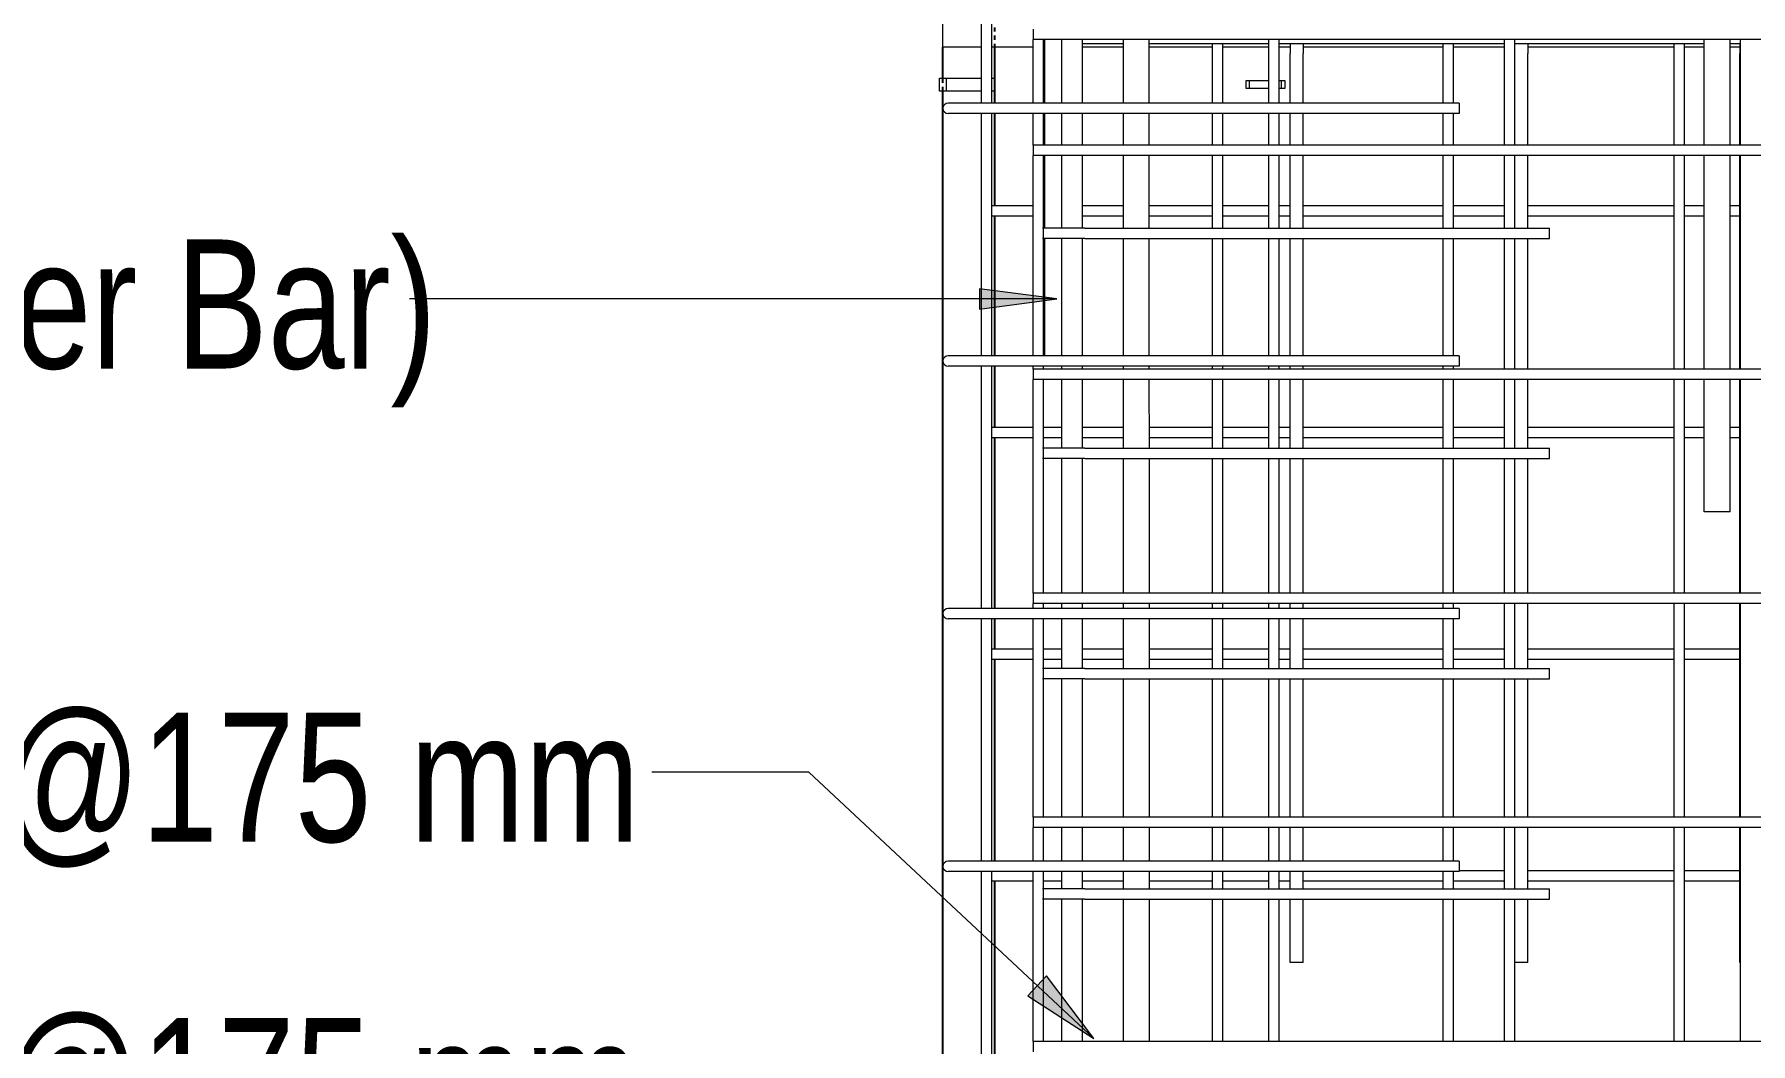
# Model space of a CAD drawing. Header units: millimetres. Extents: x -12508 to 11584, y -2169 to 13538.
# Drawn here: x -10590 to -9260, y 2288 to 3070 of the extents above; entities that cross this region are included whole.
import ezdxf

# ---------------------------------------------------------------- set-up
doc = ezdxf.new("R2010")
doc.units = ezdxf.units.MM
doc.linetypes.add('Dash', pattern=[6.36, 3.18, -3.18])
for name, color, linetype, lineweight in [('A-GENM', 13, 'Continuous', 18), ('A-WALL', 113, 'Continuous', 25), ('A-WALL-HDLN', 110, 'Dash', 25), ('S-BEAM', 12, 'Continuous', 18), ('S-RBAR', 171, 'Continuous', 18), ('S-RBAR-IDEN', 171, 'Continuous', 9)]:
    doc.layers.add(name, color=color, linetype=linetype, lineweight=lineweight)
doc.styles.add('Nirmala UI Semilight', font='NirmalaS.ttf', dxfattribs={"width": 0.8, "height": 100})

# ---------------------------------------------------------------- blocks, each defined once
blk = doc.blocks.new('RR spread anchor face based - RR-SA-1_4-160-V1-Elevation Front 1')
at = {"layer": 'A-GENM'}
for p, q in [((-9650.6, 3033.9), (-9648.1, 3033.9)), ((-9650.6, 3027.9), (-9650.6, 3033.9)), ((-9648.1, 3033.9), (-9633, 3033.9)), ((-9648.1, 3027.9), (-9648.1, 3033.9)), ((-9625, 3033.9), (-9623.1, 3033.9)), ((-9623.1, 3033.9), (-9620.6, 3033.9)), ((-9623.1, 3027.9), (-9623.1, 3033.9)), ((-9620.6, 3033.9), (-9620.6, 3027.9)), ((-9648.1, 3027.9), (-9650.6, 3027.9)), ((-9633, 3027.9), (-9648.1, 3027.9)), ((-9623.1, 3027.9), (-9625, 3027.9)), ((-9620.6, 3027.9), (-9623.1, 3027.9))]:
    blk.add_line(p, q, dxfattribs=at)
blk = doc.blocks.new('RR spread anchor face based - RR-SA-2_5-250-V3-Elevation Front 1')
at = {"layer": 'A-GENM'}
for p, q in [((-9888.1, 3035.8), (-9883.1, 3035.8)), ((-9888.1, 3025.8), (-9888.1, 3035.8)), ((-9883.1, 3035.8), (-9855.6, 3035.8)), ((-9883.1, 3035.8), (-9883.1, 3025.8)), ((-9847.6, 3035.8), (-9845.6, 3035.8)), ((-9883.1, 3025.8), (-9888.1, 3025.8)), ((-9855.6, 3025.8), (-9883.1, 3025.8)), ((-9845.6, 3025.8), (-9847.6, 3025.8))]:
    blk.add_line(p, q, dxfattribs=at)

msp = doc.modelspace()

# ---------------------------------------------------------------- hatches: boundary and pattern name
at = {"layer": 'S-RBAR-IDEN'}
for points in [[(-9797.2936, 2864.72602), (-9857.2936, 2872.62517), (-9857.2936, 2856.82687)], [(-9768.68999, 2291.48426), (-9805.29005, 2340.19118), (-9819.74154, 2324.73584)]]:
    msp.add_hatch(color=256, dxfattribs=at).paths.add_polyline_path(points)

# ---------------------------------------------------------------- linework, layer by layer
at = {"layer": 'A-WALL'}
for p, q in [((-9885.61328, 3035.84722), (-9885.61353, 3059.82992)), ((-9845.61191, 3059.83033), (-9845.61145, 3016.42911)), ((-9885.59896, 1665.84722), (-9885.61317, 3025.84722)), ((-9845.61137, 3008.42865), (-9845.61062, 2936.79393)), ((-9845.61054, 2928.79393), (-9845.60941, 2820.62911)), ((-9845.60932, 2812.62865), (-9845.60883, 2765.03531)), ((-9845.60874, 2757.03531), (-9845.60736, 2624.82911)), ((-9845.60728, 2616.82865), (-9845.60703, 2593.27669)), ((-9845.60695, 2585.27669), (-9845.60532, 2429.02911)), ((-9845.60515, 2413.51807), (-9845.60344, 2249.75945))]:
    msp.add_line(p, q, dxfattribs=at)
at = {"layer": 'A-WALL-HDLN'}
for p, q in [((-9845.61233, 3100.55255), (-9845.61191, 3059.87994)), ((-9885.61317, 3025.89683), (-9885.61328, 3035.79761))]:
    msp.add_line(p, q, dxfattribs=at)
at = {"layer": 'S-BEAM'}
for p, q in [((-9885.60959, 3059.82992), (-9885.6122, 3309.82992)), ((-9885.61191, 3059.82887), (-9885.60959, 3059.82992)), ((-9855.62975, 3059.83023), (-9885.60959, 3059.82992)), ((-9815.62841, 3059.83065), (-9847.62975, 3059.83031)), ((-9806.87577, 3059.83074), (-9807.62841, 3059.83073)), ((-9745.61306, 3059.83138), (-9777.37429, 3059.83105)), ((-9676.75947, 3059.8321), (-9725.61306, 3059.83159)), ((-9632.96174, 3059.83256), (-9668.75947, 3059.83218)), ((-9616.44224, 3059.83273), (-9624.96174, 3059.83264)), ((-9497.88919, 3059.83397), (-9606.44201, 3059.83283)), ((-9450.29508, 3059.83447), (-9489.88919, 3059.83405)), ((-9319.01891, 3059.83584), (-9432.2763, 3059.83465)), ((-9295.59067, 3059.83608), (-9311.01891, 3059.83592)), ((-9268.11083, 3059.83637), (-9275.59067, 3059.83629))]:
    msp.add_line(p, q, dxfattribs=at)
at = {"layer": 'S-RBAR'}
for p, q in [((-9855.6293, 3016.429), (-9855.63018, 3100.90441)), ((-9847.6293, 3016.42908), (-9847.63018, 3100.90449)), ((-9815.62846, 3073.76977), (-9815.62838, 3065.76977)), ((-9815.62796, 3016.42942), (-9815.62847, 3065.76977)), ((-8715.62838, 3065.78127), (-9815.62838, 3065.76977)), ((-9807.62796, 3016.4295), (-9807.62847, 3065.76986)), ((-9807.62844, 3062.63093), (-9806.87497, 3062.63094)), ((-9806.875, 3065.76986), (-9806.87449, 3016.42951)), ((-9793.37384, 3016.42965), (-9793.37436, 3065.77001)), ((-9777.37384, 3016.42982), (-9777.37436, 3065.77017)), ((-9777.37432, 3062.63125), (-9745.61309, 3062.63158)), ((-9745.61261, 3016.43015), (-9745.61313, 3065.77051)), ((-9725.61261, 3016.43036), (-9725.61313, 3065.77071)), ((-9725.61309, 3062.63179), (-9632.96177, 3062.63276)), ((-9676.75902, 3016.43087), (-9676.7595, 3062.6323)), ((-9668.75902, 3016.43095), (-9668.7595, 3062.63239)), ((-9632.96129, 3016.43133), (-9632.9618, 3065.77168)), ((-9624.96129, 3016.43141), (-9624.9618, 3065.77177)), ((-9624.96177, 3062.63284), (-9450.29511, 3062.63467)), ((-9497.88874, 3016.43274), (-9497.88922, 3062.63417)), ((-9489.88874, 3016.43282), (-9489.88922, 3062.63425)), ((-9450.29428, 2983.94129), (-9450.29514, 3065.77359)), ((-9442.29428, 2983.94137), (-9442.29514, 3065.77367)), ((-9442.29511, 3062.63475), (-9295.5907, 3062.63628)), ((-9319.01812, 2983.94266), (-9319.01894, 3062.63604)), ((-9311.01812, 2983.94274), (-9311.01894, 3062.63612)), ((-9295.58988, 2983.9429), (-9295.59074, 3065.77521)), ((-9275.58988, 2983.94311), (-9275.59074, 3065.77542)), ((-9275.5907, 3062.63649), (-9267.62844, 3062.63658)), ((-9267.62762, 2983.94319), (-9267.62847, 3065.7755)), ((-9616.44157, 3016.4315), (-9616.44197, 3054.83096)), ((-9606.44157, 3016.4316), (-9606.44197, 3054.83106)), ((-9432.27552, 2983.94147), (-9432.27627, 3054.83288)), ((-9268.10982, 2983.94319), (-9268.11056, 3054.8346)), ((-9485.61185, 3016.43287), (-9861.61185, 3016.42894)), ((-9485.61176, 3008.43287), (-9861.61176, 3008.42894)), ((-9855.62725, 2820.629), (-9855.62921, 3008.42855)), ((-9847.62725, 2820.62908), (-9847.62921, 3008.42863)), ((-9815.62762, 2983.93747), (-9815.62787, 3008.42942)), ((-9807.62762, 2983.93755), (-9807.62787, 3008.4295)), ((-9806.8744, 3008.42951), (-9806.87415, 2983.93756)), ((-9793.3735, 2983.9377), (-9793.37376, 3008.42965)), ((-9777.3735, 2983.93787), (-9777.37376, 3008.42982)), ((-9745.61227, 2983.9382), (-9745.61253, 3008.43015)), ((-9725.61227, 2983.93841), (-9725.61253, 3008.43036)), ((-9676.75868, 2983.93892), (-9676.75893, 3008.43042)), ((-9668.75868, 2983.939), (-9668.75893, 3008.4305)), ((-9632.96095, 2983.93938), (-9632.96121, 3008.43133)), ((-9624.96095, 2983.93946), (-9624.96121, 3008.43141)), ((-9616.44123, 2983.93955), (-9616.44149, 3008.43105)), ((-9606.44123, 2983.93965), (-9606.44149, 3008.43115)), ((-9497.8884, 2983.94079), (-9497.88865, 3008.43229)), ((-9489.8884, 2983.94087), (-9489.88865, 3008.43237)), ((-9485.61185, 3016.43287), (-9485.61176, 3008.43287)), ((-8641.62556, 2983.94973), (-9815.62752, 2983.93747)), ((-9815.62752, 2983.93747), (-9815.62744, 2975.93747)), ((-9815.62591, 2820.62942), (-9815.62753, 2975.93747)), ((-8603.63194, 2975.95013), (-9815.62744, 2975.93747)), ((-9807.62591, 2820.6295), (-9807.62753, 2975.93755)), ((-9806.87406, 2975.93756), (-9806.87348, 2919.66787)), ((-9793.37283, 2919.66808), (-9793.37342, 2975.9377)), ((-9777.37283, 2919.66827), (-9777.37342, 2975.93787)), ((-9745.6116, 2919.66861), (-9745.61219, 2975.9382)), ((-9725.6116, 2919.66881), (-9725.61219, 2975.93841)), ((-9676.75801, 2919.66932), (-9676.75859, 2975.93892)), ((-9668.75801, 2919.66941), (-9668.75859, 2975.939)), ((-9632.96028, 2919.66978), (-9632.96087, 2975.93938)), ((-9624.96028, 2919.66987), (-9624.96087, 2975.93946)), ((-9616.44056, 2919.66995), (-9616.44115, 2975.93955)), ((-9606.44056, 2919.67006), (-9606.44115, 2975.93965)), ((-9497.88773, 2919.67119), (-9497.88831, 2975.94079)), ((-9489.88773, 2919.67128), (-9489.88831, 2975.94087)), ((-9450.29361, 2919.67169), (-9450.2942, 2975.94129)), ((-9442.29361, 2919.67177), (-9442.2942, 2975.94137)), ((-9432.27485, 2919.67188), (-9432.27544, 2975.94147)), ((-9319.0163, 2810.29833), (-9319.01803, 2975.94266)), ((-9311.0163, 2810.29842), (-9311.01803, 2975.94274)), ((-9295.58807, 2810.29858), (-9295.5898, 2975.9429)), ((-9275.58807, 2810.29879), (-9275.5898, 2975.94311)), ((-9268.10801, 2810.29887), (-9268.10974, 2975.94319)), ((-9267.6258, 2810.29887), (-9267.62753, 2975.94319)), ((-9815.62712, 2936.79424), (-9847.62847, 2936.79391)), ((-9815.62704, 2928.79424), (-9847.62838, 2928.79391)), ((-9806.87449, 2936.79433), (-9807.62712, 2936.79433)), ((-9806.8744, 2928.79433), (-9807.62704, 2928.79433)), ((-9745.61178, 2936.79497), (-9777.37301, 2936.79464)), ((-9745.6117, 2928.79497), (-9777.37292, 2928.79464)), ((-9676.75819, 2936.79569), (-9725.61178, 2936.79518)), ((-9676.7581, 2928.79569), (-9725.6117, 2928.79518)), ((-9632.96046, 2936.79615), (-9668.75819, 2936.79578)), ((-9632.96037, 2928.79615), (-9668.7581, 2928.79578)), ((-9616.44096, 2936.79632), (-9624.96046, 2936.79623)), ((-9616.44087, 2928.79632), (-9624.96037, 2928.79623)), ((-9497.8879, 2936.79756), (-9606.44074, 2936.79643)), ((-9497.88782, 2928.79756), (-9606.44065, 2928.79643)), ((-9450.29379, 2936.79806), (-9489.8879, 2936.79765)), ((-9450.29371, 2928.79806), (-9489.88782, 2928.79765)), ((-9319.01762, 2936.79943), (-9432.27503, 2936.79825)), ((-9319.01754, 2928.79943), (-9432.27495, 2928.79825)), ((-9295.58939, 2936.79968), (-9311.01762, 2936.79951)), ((-9295.58931, 2928.79968), (-9311.01754, 2928.79951)), ((-9268.10955, 2936.79996), (-9275.58939, 2936.79988)), ((-9268.10946, 2928.79996), (-9275.58931, 2928.79988)), ((-9775.62676, 2919.66829), (-9415.62676, 2919.67205)), ((-9415.62667, 2911.67205), (-9415.62676, 2919.67205)), ((-9806.87339, 2911.66787), (-9806.87244, 2820.62951)), ((-9793.37179, 2820.62965), (-9793.37275, 2911.66808)), ((-9777.37179, 2820.62982), (-9777.37275, 2911.66827)), ((-9775.62667, 2911.66829), (-9415.62667, 2911.67205)), ((-9745.61057, 2820.63015), (-9745.61152, 2911.66861)), ((-9725.61057, 2820.63036), (-9725.61152, 2911.66881)), ((-9676.75697, 2820.63087), (-9676.75792, 2911.66932)), ((-9668.75697, 2820.63095), (-9668.75792, 2911.66941)), ((-9632.95924, 2820.63133), (-9632.96019, 2911.66978)), ((-9624.95924, 2820.63141), (-9624.96019, 2911.66987)), ((-9616.43952, 2820.6315), (-9616.44047, 2911.66995)), ((-9606.43952, 2820.6316), (-9606.44047, 2911.67006)), ((-9497.88669, 2820.63274), (-9497.88764, 2911.67119)), ((-9489.88669, 2820.63282), (-9489.88764, 2911.67128)), ((-9450.29247, 2810.29696), (-9450.29353, 2911.67169)), ((-9442.29247, 2810.29705), (-9442.29353, 2911.67177)), ((-9432.27371, 2810.29715), (-9432.27477, 2911.67188)), ((-9485.6098, 2820.63287), (-9861.6098, 2820.62894)), ((-9485.6098, 2820.63287), (-9485.60972, 2812.63287)), ((-9485.60972, 2812.63287), (-9861.60972, 2812.62894)), ((-9855.62521, 2624.829), (-9855.62717, 2812.62855)), ((-9847.62521, 2624.82908), (-9847.62717, 2812.62863)), ((-9815.6258, 2810.29315), (-9815.62583, 2812.62942)), ((-8615.25979, 2810.30569), (-9815.62571, 2810.29315)), ((-9815.62571, 2810.29315), (-9815.62563, 2802.29315)), ((-9807.6258, 2810.29323), (-9807.62583, 2812.6295)), ((-9793.37169, 2810.29338), (-9793.37171, 2812.62965)), ((-9777.37169, 2810.29355), (-9777.37171, 2812.62982)), ((-9745.61046, 2810.29388), (-9745.61048, 2812.63015)), ((-9725.61046, 2810.29409), (-9725.61048, 2812.63036)), ((-9676.75686, 2810.2946), (-9676.75689, 2812.63042)), ((-9668.75686, 2810.29468), (-9668.75689, 2812.6305)), ((-9632.95914, 2810.29505), (-9632.95916, 2812.63133)), ((-9624.95914, 2810.29514), (-9624.95916, 2812.63141)), ((-9616.43942, 2810.29523), (-9616.43944, 2812.63105)), ((-9606.43942, 2810.29533), (-9606.43944, 2812.63115)), ((-9497.88658, 2810.29647), (-9497.88661, 2812.63229)), ((-9489.88658, 2810.29655), (-9489.88661, 2812.63237)), ((-9815.62399, 2636.64882), (-9815.62572, 2802.29315)), ((-8616.67032, 2802.30567), (-9815.62563, 2802.29315)), ((-9807.62399, 2636.64891), (-9807.62572, 2802.29323)), ((-9793.37105, 2748.95906), (-9793.3716, 2802.29338)), ((-9777.37105, 2748.95925), (-9777.3716, 2802.29355)), ((-9745.60982, 2748.95958), (-9745.61037, 2802.29388)), ((-9725.60982, 2748.95979), (-9725.61037, 2802.29409)), ((-9676.75622, 2748.9603), (-9676.75678, 2802.2946)), ((-9668.75622, 2748.96038), (-9668.75678, 2802.29468)), ((-9632.95849, 2748.96076), (-9632.95905, 2802.29505)), ((-9624.95849, 2748.96084), (-9624.95905, 2802.29514)), ((-9616.43877, 2748.96093), (-9616.43933, 2802.29523)), ((-9606.43877, 2748.96103), (-9606.43933, 2802.29533)), ((-9497.88594, 2748.96217), (-9497.8865, 2802.29647)), ((-9489.88594, 2748.96225), (-9489.8865, 2802.29655)), ((-9450.29183, 2748.96267), (-9450.29239, 2802.29696)), ((-9442.29183, 2748.96275), (-9442.29239, 2802.29705)), ((-9432.27307, 2748.96285), (-9432.27363, 2802.29715)), ((-9319.01449, 2636.65401), (-9319.01622, 2802.29833)), ((-9311.01449, 2636.6541), (-9311.01622, 2802.29842)), ((-9295.58691, 2699.83451), (-9295.58798, 2802.29858)), ((-9275.58691, 2699.83471), (-9275.58798, 2802.29879)), ((-9268.10619, 2636.65454), (-9268.10792, 2802.29887)), ((-9267.62399, 2636.65455), (-9267.62572, 2802.29887)), ((-9815.62533, 2765.03562), (-9847.62667, 2765.03529)), ((-9815.62525, 2757.03562), (-9847.62659, 2757.03529)), ((-9793.37241, 2765.03585), (-9807.62533, 2765.03571)), ((-9793.37233, 2757.03585), (-9807.62525, 2757.03571)), ((-9745.60998, 2765.03635), (-9777.37121, 2765.03602)), ((-9745.6099, 2757.03635), (-9777.37113, 2757.03602)), ((-9676.75639, 2765.03707), (-9725.60998, 2765.03656)), ((-9676.75631, 2757.03707), (-9725.6099, 2757.03656)), ((-9632.95866, 2765.03753), (-9668.75639, 2765.03716)), ((-9632.95858, 2757.03753), (-9668.75631, 2757.03716)), ((-9616.43916, 2765.0377), (-9624.95866, 2765.03761)), ((-9616.43908, 2757.0377), (-9624.95858, 2757.03761)), ((-9497.88611, 2765.03894), (-9606.43894, 2765.03781)), ((-9497.88603, 2757.03894), (-9606.43886, 2757.03781)), ((-9450.292, 2765.03944), (-9489.88611, 2765.03903)), ((-9450.29191, 2757.03944), (-9489.88603, 2757.03903)), ((-9319.01583, 2765.04081), (-9432.27324, 2765.03963)), ((-9319.01575, 2757.04081), (-9432.27315, 2757.03963)), ((-9295.58759, 2765.04106), (-9311.01583, 2765.04089)), ((-9295.58751, 2757.04106), (-9311.01575, 2757.04089)), ((-9268.10775, 2765.04134), (-9275.58759, 2765.04126)), ((-9268.10767, 2757.04134), (-9275.58751, 2757.04126)), ((-9793.36987, 2636.64906), (-9793.37096, 2740.95906)), ((-9777.36987, 2636.64922), (-9777.37096, 2740.95925)), ((-9775.62497, 2748.95927), (-9415.62497, 2748.96303)), ((-9775.62489, 2740.95927), (-9415.62489, 2740.96303)), ((-9745.60864, 2636.64956), (-9745.60973, 2740.95958)), ((-9725.60864, 2636.64976), (-9725.60973, 2740.95979)), ((-9676.75505, 2636.65028), (-9676.75614, 2740.9603)), ((-9668.75505, 2636.65036), (-9668.75614, 2740.96038)), ((-9632.95732, 2636.65073), (-9632.95841, 2740.96076)), ((-9624.95732, 2636.65082), (-9624.95841, 2740.96084)), ((-9616.4376, 2636.65091), (-9616.43869, 2740.96093)), ((-9606.4376, 2636.65101), (-9606.43869, 2740.96103)), ((-9497.88477, 2636.65214), (-9497.88586, 2740.96217)), ((-9489.88477, 2636.65223), (-9489.88586, 2740.96225)), ((-9450.29065, 2636.65264), (-9450.29174, 2740.96267)), ((-9442.29065, 2636.65272), (-9442.29174, 2740.96275)), ((-9432.2719, 2636.65283), (-9432.27299, 2740.96285)), ((-9415.62489, 2740.96303), (-9415.62497, 2748.96303)), ((-9275.58691, 2699.83471), (-9295.58691, 2699.83451)), ((-8637.52967, 2636.66113), (-9815.6239, 2636.64882)), ((-9815.6239, 2636.64882), (-9815.62381, 2628.64882)), ((-9485.60775, 2624.83287), (-9861.60775, 2624.82894)), ((-9815.62386, 2624.82942), (-9815.6239, 2628.64882)), ((-8637.52959, 2628.66113), (-9815.62381, 2628.64882)), ((-9807.62386, 2624.8295), (-9807.6239, 2628.64891)), ((-9793.36975, 2624.82965), (-9793.36979, 2628.64906)), ((-9777.36975, 2624.82982), (-9777.36979, 2628.64922)), ((-9745.60852, 2624.83015), (-9745.60856, 2628.64956)), ((-9725.60852, 2624.83036), (-9725.60856, 2628.64976)), ((-9676.75493, 2624.83087), (-9676.75497, 2628.65028)), ((-9668.75493, 2624.83095), (-9668.75497, 2628.65036)), ((-9632.9572, 2624.83133), (-9632.95724, 2628.65073)), ((-9624.9572, 2624.83141), (-9624.95724, 2628.65082)), ((-9616.43748, 2624.8315), (-9616.43752, 2628.65091)), ((-9606.43748, 2624.8316), (-9606.43752, 2628.65101)), ((-9497.88465, 2624.83274), (-9497.88469, 2628.65214)), ((-9489.88465, 2624.83282), (-9489.88469, 2628.65223)), ((-9485.60775, 2624.83287), (-9485.60767, 2616.83287)), ((-9450.29004, 2578.25364), (-9450.29057, 2628.65264)), ((-9442.29004, 2578.25372), (-9442.29057, 2628.65272)), ((-9432.27129, 2578.25383), (-9432.27181, 2628.65283)), ((-9319.01267, 2463.00969), (-9319.0144, 2628.65401)), ((-9311.01267, 2463.00977), (-9311.0144, 2628.6541)), ((-9268.10438, 2463.01022), (-9268.10611, 2628.65454)), ((-9267.62217, 2463.01023), (-9267.6239, 2628.65455)), ((-9485.60767, 2616.83287), (-9861.60767, 2616.82894)), ((-9855.62316, 2429.029), (-9855.62512, 2616.82855)), ((-9847.62316, 2429.02908), (-9847.62512, 2616.82863)), ((-9815.62217, 2463.0045), (-9815.62378, 2616.82942)), ((-9807.62217, 2463.00459), (-9807.62378, 2616.8295)), ((-9793.36926, 2578.25003), (-9793.36967, 2616.82965)), ((-9777.36926, 2578.25022), (-9777.36967, 2616.82982)), ((-9745.60803, 2578.25056), (-9745.60844, 2616.83015)), ((-9725.60803, 2578.25076), (-9725.60844, 2616.83036)), ((-9676.75444, 2578.25127), (-9676.75484, 2616.83042)), ((-9668.75444, 2578.25136), (-9668.75484, 2616.8305)), ((-9632.95671, 2578.25173), (-9632.95711, 2616.83133)), ((-9624.95671, 2578.25182), (-9624.95711, 2616.83141)), ((-9616.43699, 2578.2519), (-9616.43739, 2616.83105)), ((-9606.43699, 2578.25201), (-9606.43739, 2616.83115)), ((-9497.88416, 2578.25314), (-9497.88456, 2616.83229)), ((-9489.88416, 2578.25323), (-9489.88456, 2616.83237)), ((-9815.62353, 2593.277), (-9847.62488, 2593.27667)), ((-9815.62345, 2585.277), (-9847.62479, 2585.27667)), ((-9793.37062, 2593.27723), (-9807.62353, 2593.27708)), ((-9793.37054, 2585.27723), (-9807.62345, 2585.27708)), ((-9745.60819, 2593.27773), (-9777.36942, 2593.2774)), ((-9745.60811, 2585.27773), (-9777.36934, 2585.2774)), ((-9676.7546, 2593.27845), (-9725.60819, 2593.27794)), ((-9676.75451, 2585.27845), (-9725.60811, 2585.27794)), ((-9632.95687, 2593.27891), (-9668.7546, 2593.27854)), ((-9632.95678, 2585.27891), (-9668.75451, 2585.27854)), ((-9616.43737, 2593.27908), (-9624.95687, 2593.27899)), ((-9616.43728, 2585.27908), (-9624.95678, 2585.27899)), ((-9497.88432, 2593.28032), (-9606.43715, 2593.27919)), ((-9497.88423, 2585.28032), (-9606.43706, 2585.27919)), ((-9450.2902, 2593.28082), (-9489.88432, 2593.2804)), ((-9450.29012, 2585.28082), (-9489.88423, 2585.2804)), ((-9319.01404, 2593.28219), (-9432.27144, 2593.28101)), ((-9319.01395, 2585.28219), (-9432.27136, 2585.28101)), ((-9268.10596, 2593.28272), (-9311.01404, 2593.28227)), ((-9268.10587, 2585.28272), (-9311.01395, 2585.28227)), ((-9793.36806, 2463.00473), (-9793.36918, 2570.25003)), ((-9777.36806, 2463.0049), (-9777.36918, 2570.25022)), ((-9775.62319, 2578.25024), (-9415.62319, 2578.254)), ((-9775.62311, 2570.25024), (-9415.62311, 2570.254)), ((-9745.60683, 2463.00523), (-9745.60795, 2570.25056)), ((-9725.60683, 2463.00544), (-9725.60795, 2570.25076)), ((-9676.75324, 2463.00595), (-9676.75436, 2570.25127)), ((-9668.75324, 2463.00604), (-9668.75436, 2570.25136)), ((-9632.95551, 2463.00641), (-9632.95663, 2570.25173)), ((-9624.95551, 2463.00649), (-9624.95663, 2570.25182)), ((-9616.43579, 2463.00658), (-9616.43691, 2570.2519)), ((-9606.43579, 2463.00669), (-9606.43691, 2570.25201)), ((-9497.88295, 2463.00782), (-9497.88408, 2570.25314)), ((-9489.88295, 2463.00791), (-9489.88408, 2570.25323)), ((-9450.28884, 2463.00832), (-9450.28996, 2570.25364)), ((-9442.28884, 2463.0084), (-9442.28996, 2570.25372)), ((-9432.27008, 2463.00851), (-9432.2712, 2570.25383)), ((-9415.62311, 2570.254), (-9415.62319, 2578.254)), ((-8637.52786, 2463.01681), (-9815.62208, 2463.0045)), ((-9815.62208, 2463.0045), (-9815.622, 2455.0045)), ((-9815.62182, 2429.02942), (-9815.62209, 2455.0045)), ((-8637.52777, 2455.01681), (-9815.622, 2455.0045)), ((-9807.62182, 2429.0295), (-9807.62209, 2455.00459)), ((-9793.3677, 2429.02965), (-9793.36797, 2455.00473)), ((-9777.3677, 2429.02982), (-9777.36797, 2455.0049)), ((-9745.60647, 2429.03015), (-9745.60674, 2455.00523)), ((-9725.60647, 2429.03036), (-9725.60674, 2455.00544)), ((-9676.75288, 2429.03087), (-9676.75315, 2455.00595)), ((-9668.75288, 2429.03095), (-9668.75315, 2455.00604)), ((-9632.95515, 2429.03133), (-9632.95542, 2455.00641)), ((-9624.95515, 2429.03141), (-9624.95542, 2455.00649)), ((-9616.43543, 2429.0315), (-9616.4357, 2455.00658)), ((-9606.43543, 2429.0316), (-9606.4357, 2455.00669)), ((-9497.8826, 2429.03274), (-9497.88287, 2455.00782)), ((-9489.8826, 2429.03282), (-9489.88287, 2455.00791)), ((-9450.28826, 2407.54462), (-9450.28876, 2455.00832)), ((-9442.28826, 2407.5447), (-9442.28876, 2455.0084)), ((-9432.2695, 2407.5448), (-9432.27, 2455.00851)), ((-9319.01086, 2289.36537), (-9319.01259, 2455.00969)), ((-9311.01086, 2289.36545), (-9311.01259, 2455.00977)), ((-9268.1032, 2350.60498), (-9268.10429, 2455.01022)), ((-9267.62036, 2289.36591), (-9267.62209, 2455.01023)), ((-9485.60571, 2429.03287), (-9861.60571, 2429.02894)), ((-9485.60562, 2421.03287), (-9861.60562, 2421.02894)), ((-9855.62112, 2233.229), (-9855.62308, 2421.02855)), ((-9847.62112, 2233.22908), (-9847.62308, 2421.02863)), ((-9815.62036, 2289.36018), (-9815.62174, 2421.02942)), ((-9807.62036, 2289.36026), (-9807.62174, 2421.0295)), ((-9793.36748, 2407.54101), (-9793.36762, 2421.02965)), ((-9777.36748, 2407.5412), (-9777.36762, 2421.02982)), ((-9745.60625, 2407.54153), (-9745.60639, 2421.03015)), ((-9725.60625, 2407.54174), (-9725.60639, 2421.03036)), ((-9676.75266, 2407.54225), (-9676.7528, 2421.03042)), ((-9668.75266, 2407.54233), (-9668.7528, 2421.0305)), ((-9632.95493, 2407.54271), (-9632.95507, 2421.03133)), ((-9624.95493, 2407.54279), (-9624.95507, 2421.03141)), ((-9616.43521, 2407.54288), (-9616.43535, 2421.03105)), ((-9606.43521, 2407.54298), (-9606.43535, 2421.03115)), ((-9497.88238, 2407.54412), (-9497.88252, 2421.03229)), ((-9489.88238, 2407.5442), (-9489.88252, 2421.03237)), ((-9485.60571, 2429.03287), (-9485.60562, 2421.03287)), ((-9450.28841, 2421.5222), (-9485.60563, 2421.52183)), ((-9319.01224, 2421.52357), (-9432.26965, 2421.52239)), ((-9268.10394, 2421.5241), (-9311.01224, 2421.52365)), ((-9815.62166, 2413.51838), (-9847.623, 2413.51805)), ((-9793.36874, 2413.51861), (-9807.62166, 2413.51846)), ((-9745.60631, 2413.51911), (-9777.36754, 2413.51878)), ((-9775.62141, 2407.54122), (-9415.62141, 2407.54498)), ((-9676.75272, 2413.51983), (-9725.60631, 2413.51932)), ((-9632.95499, 2413.52029), (-9668.75272, 2413.51991)), ((-9616.43527, 2413.52046), (-9624.95499, 2413.52037)), ((-9497.88244, 2413.5217), (-9606.43527, 2413.52057)), ((-9450.28832, 2413.5222), (-9489.88244, 2413.52178)), ((-9319.01216, 2413.52357), (-9432.26956, 2413.52239)), ((-9415.62132, 2399.54498), (-9415.62141, 2407.54498)), ((-9268.10386, 2413.5241), (-9311.01216, 2413.52365)), ((-9793.36624, 2289.36041), (-9793.36739, 2399.54101)), ((-9777.36624, 2289.36058), (-9777.36739, 2399.5412)), ((-9775.62132, 2399.54122), (-9415.62132, 2399.54498)), ((-9745.60501, 2289.36091), (-9745.60617, 2399.54153)), ((-9725.60501, 2289.36112), (-9725.60617, 2399.54174)), ((-9676.75142, 2289.36163), (-9676.75257, 2399.54225)), ((-9668.75142, 2289.36171), (-9668.75257, 2399.54233)), ((-9632.95369, 2289.36209), (-9632.95484, 2399.54271)), ((-9624.95369, 2289.36217), (-9624.95484, 2399.54279)), ((-9616.43461, 2350.60134), (-9616.43512, 2399.54288)), ((-9606.43461, 2350.60145), (-9606.43512, 2399.54298)), ((-9497.88114, 2289.3635), (-9497.88229, 2399.54412)), ((-9489.88114, 2289.36358), (-9489.88229, 2399.5442)), ((-9450.28703, 2289.364), (-9450.28818, 2399.54462)), ((-9442.28703, 2289.36408), (-9442.28818, 2399.5447)), ((-9432.26891, 2350.60327), (-9432.26942, 2399.5448)), ((-9606.43461, 2350.60145), (-9616.43461, 2350.60134)), ((-9432.26891, 2350.60327), (-9442.26891, 2350.60316)), ((-9267.621, 2350.60499), (-9268.1032, 2350.60498)), ((-8645.55641, 2289.37241), (-9815.62027, 2289.36018)), ((-9815.62027, 2289.36018), (-9815.62018, 2281.36018))]:
    msp.add_line(p, q, dxfattribs=at)
for centre in [(-9881.61257, 3012.42838), (-9881.61052, 2816.62838), (-9881.60848, 2620.82838), (-9881.60643, 2425.02838)]:
    msp.add_arc(centre, 4, 90.00059865, 270.00059865, dxfattribs=at)
for centre, major_axis, ratio, start_param, end_param in [((-9616.44157, 3054.83114), (-0.00037, 35), 0.0000115717, 1.3373673243, 1.5708015806), ((-9606.44157, 3054.83124), (-0.00037, 35), 0.0000115717, 1.3373673589, 1.5708015806), ((-9432.27586, 3054.83306), (-0.00037, 35), 0.0000115717, 1.3373673253, 1.5708015806), ((-9268.11016, 3054.83478), (-0.00037, 35), 0.0000115717, 1.3373673263, 1.5708015806), ((-9861.61208, 3016.42883), (20, 0.00021), 0.0000052538, 1.5707847551, 3.1415812111), ((-9861.61199, 3008.42883), (20, 0.00021), 0.0000052538, 1.5707847551, 3.1415812154), ((-9775.62717, 2919.6681), (36, 0.00038), 0.0000052538, 1.5707847551, 2.7073312717), ((-9775.62709, 2911.6681), (36, 0.00038), 0.0000052538, 1.5707847551, 2.7073312727), ((-9861.61003, 2820.62883), (20, 0.00021), 0.0000052538, 1.5707847551, 3.1415812111), ((-9861.60995, 2812.62883), (20, 0.00021), 0.0000052538, 1.5707847551, 3.1415812111), ((-9775.62539, 2748.95908), (36, 0.00038), 0.0000052538, 1.5707847551, 2.7073312727), ((-9775.62531, 2740.95908), (36, 0.00038), 0.0000052538, 1.5707847551, 2.70733127), ((-9861.60799, 2624.82883), (20, 0.00021), 0.0000052538, 1.5707847551, 3.1415812111), ((-9861.6079, 2616.82883), (20, 0.00021), 0.0000052538, 1.5707847551, 3.1415812067), ((-9775.62361, 2578.25005), (36, 0.00038), 0.0000052538, 1.5707847551, 2.7073312735), ((-9775.62352, 2570.25005), (36, 0.00038), 0.0000052538, 1.5707847551, 2.7073312735), ((-9861.60594, 2429.02883), (20, 0.00021), 0.0000052538, 1.5707847551, 3.1415812154), ((-9861.60586, 2421.02883), (20, 0.00021), 0.0000052538, 1.5707847551, 3.1415812154), ((-9775.62182, 2407.54103), (36, 0.00038), 0.0000052538, 1.5707847551, 2.7073312788), ((-9775.62174, 2399.54103), (36, 0.00038), 0.0000052538, 1.5707847551, 2.7073312752)]:
    msp.add_ellipse(centre, major_axis=major_axis, ratio=ratio, start_param=start_param, end_param=end_param, dxfattribs=at)
at = {"layer": 'S-RBAR-IDEN'}
for p, q in [((-9797.2936, 2864.72602), (-10299.02404, 2864.72602)), ((-9797.2936, 2864.72602), (-9857.2936, 2872.62517)), ((-9857.2936, 2872.62517), (-9857.2936, 2856.82687)), ((-9857.2936, 2856.82687), (-9797.2936, 2864.72602)), ((-9989.50752, 2497.95936), (-10111.21587, 2497.95936)), ((-9768.68999, 2291.48426), (-9989.50752, 2497.95936)), ((-9805.29005, 2340.19118), (-9819.74154, 2324.73584)), ((-9768.68999, 2291.48426), (-9805.29005, 2340.19118)), ((-9819.74154, 2324.73584), (-9768.68999, 2291.48426))]:
    msp.add_line(p, q, dxfattribs=at)

# ---------------------------------------------------------------- block references
at = {"layer": 'A-GENM'}
for name in ['RR spread anchor face based - RR-SA-2_5-250-V3-Elevation Front 1', 'RR spread anchor face based - RR-SA-1_4-160-V1-Elevation Front 1']:
    msp.add_blockref(name, (0, 0), dxfattribs=at)

# ---------------------------------------------------------------- texts
at = {"layer": 'S-RBAR-IDEN', "char_height": 100, "attachment_point": 1, "style": 'Nirmala UI Semilight'}
for s, insert, width in [('-(2) -(T16 Perimeter Bar)', (-11454.86404, 2910.80792), 1398.143), ('-(26)-T8 Horizontal Bar@175 mm', (-11709.29587, 2544.04126), 1934.3116), ('-(30)-T8 Horizontal Bar@175 mm', (-11709.29587, 2307.40538), 1934.3116)]:
    msp.add_mtext(s, dxfattribs=dict(at, insert=insert, width=width))

doc.saveas('drawing.dxf')
